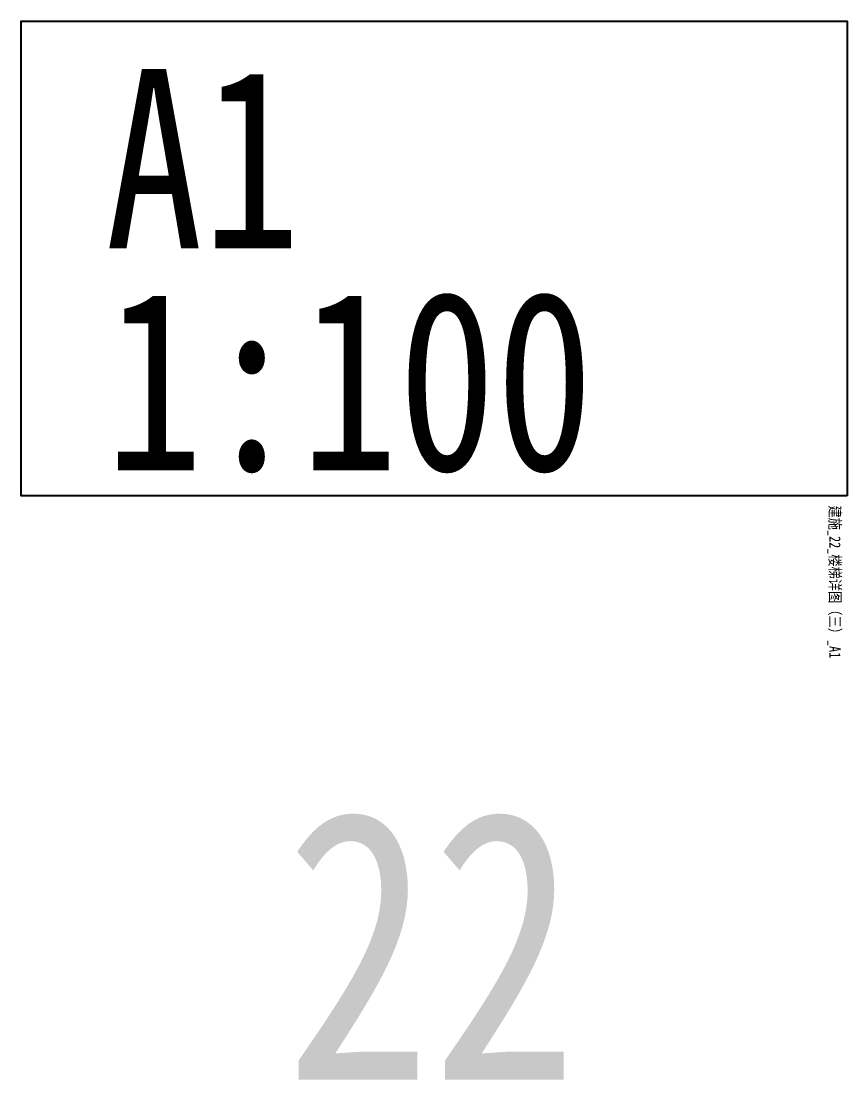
# Model space of a CAD drawing. Extents: x -518115 to 1124316, y -209821 to 1628073.
# Drawn here: x 916430 to 947343, y -92134 to -52418 of the extents above; entities that cross this region are included whole.
import ezdxf

# ---------------------------------------------------------------- set-up
doc = ezdxf.new("R2010")
doc.units = 0
doc.header["$LTSCALE"] = 1000
doc.header["$MEASUREMENT"] = 0
doc.layers.add('text', color=7, linetype='Continuous')
doc.layers.add('导图字', color=7, linetype='Continuous')
doc.styles.add('黑体', font='')
doc.styles.get('黑体').set_extended_font_data('SimHei')

msp = doc.modelspace()

# ---------------------------------------------------------------- linework, layer by layer
at = {"layer": 'text', "color": 2}
msp.add_lwpolyline([(947430.5, -70226.6), (916430.5, -70226.6), (916430.5, -52418.3), (947430.5, -52418.3)], close=True, dxfattribs=at)

# ---------------------------------------------------------------- texts
at = {"layer": 'text', "color": 2, "style": '黑体', "width": 0.8}
for s, p in [('A1', (919583.8, -60943.9)), ('1:100', (919593.6, -69270))]:
    msp.add_text(s, height=6729.45, dxfattribs=at).set_placement(p)
at = {"layer": 'text', "color": 1, "style": '黑体', "width": 0.8}
msp.add_text('22', height=10094.18, dxfattribs=at).set_placement((926328.7, -92134.1))
at = {"layer": '导图字', "color": 1, "style": '黑体', "width": 0.8}
msp.add_text('建施_22_楼梯详图（三）_A1', height=420.591, rotation=270, dxfattribs=at).set_placement((946764.6, -70587.4))

doc.saveas('drawing.dxf')
